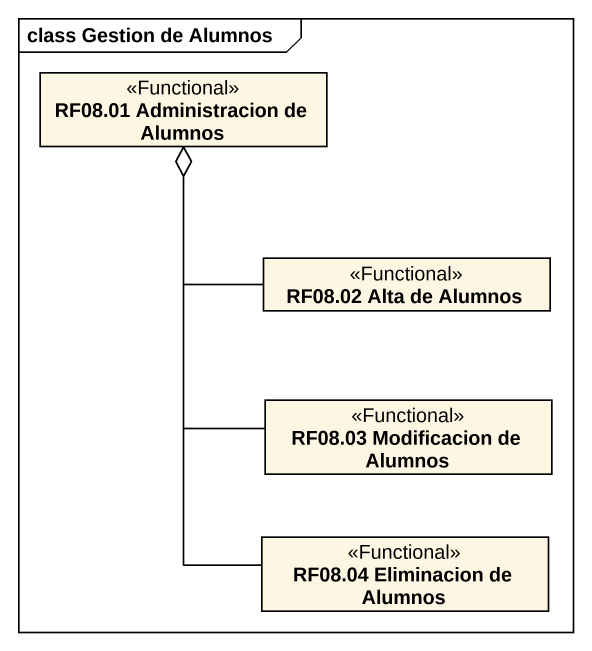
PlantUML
@startuml
mainframe class Gestion de Alumnos
hide circle
hide empty members
class "RF08.01 Administracion de Alumnos" as RF08_01_Administracion_de <<Functional>>
class "RF08.02 Alta de Alumnos" as RF08_02_Alta_de_Alumnos <<Functional>>
class "RF08.03 Modificacion de Alumnos" as RF08_03_Modificacion_de <<Functional>>
class "RF08.04 Eliminacion de Alumnos" as RF08_04_Eliminacion_de <<Functional>>
RF08_02_Alta_de_Alumnos -up-o RF08_01_Administracion_de
RF08_03_Modificacion_de -up-o RF08_01_Administracion_de
RF08_04_Eliminacion_de -up-o RF08_01_Administracion_de
@enduml
